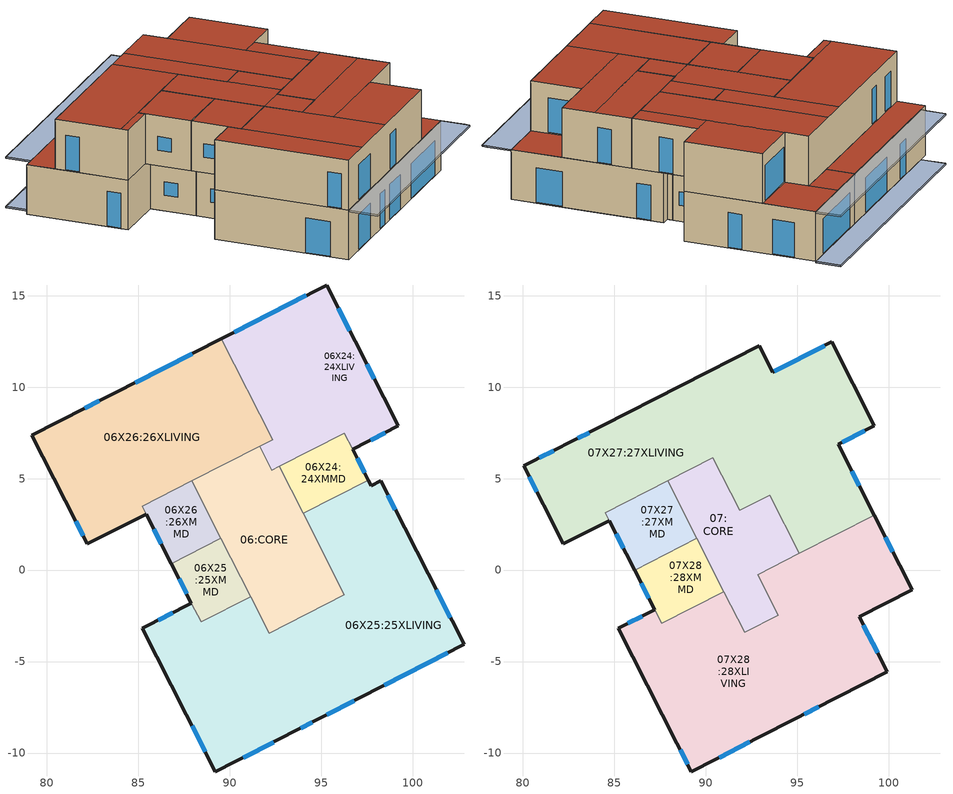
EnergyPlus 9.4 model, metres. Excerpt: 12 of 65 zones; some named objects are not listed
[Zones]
06X24:24XLIVING
 floor to 05X20:20XLIVING (_IntFloor1_Reversed_Rev): 95.59,8.79 92.33,7.13 89.52,12.64 92.78,14.31 z19.8; 96.25,7.49 92.29,5.47 91.63,6.77 95.59,8.79 z19.8; 99.21,7.88 96.7,6.6 92.78,14.31 95.29,15.58 z19.8
 wall outside (_ExtWall 201_5cm): 96.7,6.6 99.21,7.88 95.29,15.58 89.52,12.64 z19.8:23.1
 wall to 06X24:24XMMD (_IntPartition): 92.69,5.67 96.25,7.49 96.7,6.6 z19.8:23.1
 wall to 06X26:26XLIVING (_IntPartition): 89.52,12.64 92.33,7.13 91.63,6.77 z19.8:23.1
 wall to 06:CORE (_Core_401 3 cm): 91.63,6.77 92.29,5.47 92.69,5.67 z19.8:23.1
 window (_4-6-5 - 1001): 97.69,7.11 98.49,7.51 / 97.9,10.47 97.49,11.26 / 96.57,13.08 95.93,14.32 z19.85:22.15
 window (_6-12-6 SunergyClear - 1002): 94.16,15.01 90.25,13.02 z19.85:22.15
 roof outside (_Roof 564_5 cm): 89.52,12.64 90.37,10.97 92.91,12.26 92.06,13.94 z23.1; 92.06,13.94 93.64,10.83 96.87,12.47 95.29,15.58 z23.1
06X24:24XMMD
 floor to 05X20:20XMMD (_IntFloor1_Reversed_Rev): 97.56,4.91 94,3.1 92.69,5.67 96.25,7.49 z19.8
 wall outside (_ExtWall 201_5cm MMD): 97.56,4.91 96.7,6.6 z19.8:23.1
 wall to 06X25:25XLIVING (_IntPartition): 94,3.1 97.56,4.91 z19.8:23.1
 wall to 06:CORE (_Core_401 3 cm): 92.69,5.67 94,3.1 z19.8:23.1
 window (_4mm - 1003): 97.36,5.32 96.95,6.12 z20.85:21.75
06X25:25XLIVING
 floor outside (_Floor 501_3cm): 98.84,2.42 97.72,4.61 98.24,4.88 99.36,2.69 z19.8
 floor to 05X21:21XMMD (_IntFloor1_Reversed_Rev): 98.84,2.42 95.27,0.6 94,3.1 97.56,4.91 z19.8
 floor to 05X21:21XLIVING (_IntFloor1_Reversed_Rev): 100.35,0.74 96.26,-1.34 95.27,0.6 99.36,2.69 z19.8; 102.8,-4.06 97.55,-6.76 95.09,-1.94 100.35,0.74 z19.8
 floor to 05X22:22XLIVING (_IntFloor1_Reversed_Rev): 97.55,-6.76 94.6,-8.27 92.14,-3.44 95.09,-1.94 z19.8; 94.6,-8.27 91.9,-9.66 88.42,-2.83 91.13,-1.45 z19.8; 91.9,-9.66 89.21,-11.04 85.21,-3.18 87.9,-1.81 z19.8
 wall outside (_ExtWall 201_5cm): 87.9,-1.81 85.21,-3.18 89.21,-11.04 102.8,-4.06 98.24,4.88 97.72,4.61 97.56,4.91 z19.8:23.1
 wall to 06:CORE (_Core_401 3 cm): 94,3.1 96.26,-1.34 92.14,-3.44 91.13,-1.45 z19.8:23.1
 wall to 06X25:25XMMD (_IntPartition_Rev): 91.13,-1.45 88.42,-2.83 87.9,-1.81 z19.8:23.1
 window (_6-12-6 SunergyClear - 1002): 98.44,-6.3 101.91,-4.52 / 95.29,-7.92 96.8,-7.15 / 90.72,-10.26 92.41,-9.4 / 102.05,-2.6 101.28,-1.09 z19.85:22.15
 window (_4-6-5 - 1001): 93.88,-8.64 94.5,-8.32 / 86.89,-2.33 86.09,-2.73 z19.85:22.15
 window x2 (_4-6-5 - 1001): 99.05,3.3 98.64,4.1 z19.85:22.15
 window x2 (_6-12-6 SunergyClear - 1002): 87.93,-8.52 88.65,-9.94 z19.85:22.15
 roof outside (_Roof 564_5 cm): 98.38,-2.56 99.91,-5.55 102.8,-4.06 101.28,-1.08 z23.1
06X25:25XMMD
 floor to 05X22:22XMMD (_IntFloor1_Reversed_Rev): 91.13,-1.45 88.42,-2.83 86.8,0.36 89.5,1.74 z19.8
 wall outside (_ExtWall 201_5cm MMD): 86.8,0.36 87.9,-1.81 z19.8:23.1
 wall to 06X26:26XMMD (_IntPartition_Rev): 89.5,1.74 86.8,0.36 z19.8:23.1
 wall to 06:CORE (_Core_401 3 cm): 91.13,-1.45 89.5,1.74 z19.8:23.1
 window (_4mm - 1003): 87.22,-0.48 87.63,-1.28 z20.85:21.75
06X26:26XLIVING
 floor to 05X23:23XLIVING (_IntFloor1_Reversed_Rev): 85.42,3.06 82.21,1.43 81.99,1.86 85.2,3.49 z19.8; 92.33,7.13 81.99,1.86 79.18,7.38 89.52,12.64 z19.8
 wall outside (_ExtWall 201_5cm): 89.52,12.64 79.18,7.38 82.21,1.43 85.42,3.06 z19.8:23.1
 wall to 06X26:26XMMD (_IntPartition): 85.42,3.06 85.2,3.49 87.91,4.87 z19.8:23.1
 wall to 06:CORE (_Core_401 3 cm): 87.91,4.87 91.63,6.77 z19.8:23.1
 window (_4-6-5 - 1001): 82.86,9.25 82.06,8.84 z19.85:22.15
 window (_6-12-6 SunergyClear - 1002): 87.94,11.84 84.82,10.25 z19.85:22.15
 window x3 (_4-6-5 - 1001): 81.58,2.67 81.98,1.87 z19.85:22.15
 roof outside (_Roof 564_5 cm): 79.18,7.38 80.03,5.7 90.37,10.97 89.52,12.64 z23.1
06X26:26XMMD
 floor to 05X23:23XMMD (_IntFloor1_Reversed_Rev): 89.5,1.74 86.8,0.36 85.2,3.49 87.91,4.87 z19.8
 wall outside (_ExtWall 201_5cm MMD): 85.42,3.06 86.8,0.36 z19.8:23.1
 wall to 06:CORE (_Core_401 3 cm): 89.5,1.74 87.91,4.87 z19.8:23.1
 window (_4mm - 1003): 85.84,2.24 86.25,1.44 z20.85:21.75
06:CORE
 floor to 05:CORE (_IntFloor1_Reversed_Rev): 96.26,-1.34 95.87,-1.54 92.29,5.47 92.69,5.67 z19.8; 95.87,-1.54 92.14,-3.44 87.91,4.87 91.63,6.77 z19.8
07X27:27XLIVING
 floor outside (_Floor 501_3cm): 97.72,4.61 96.7,6.6 97.23,6.87 98.24,4.88 z23.1
 floor to 06X24:24XLIVING (_IntFloor1_Reversed_Rev): 95.59,8.79 94.87,8.42 93.64,10.83 94.36,11.19 z23.1; 94.87,8.42 92.33,7.13 90.37,10.97 92.91,12.26 z23.1; 96.25,7.49 92.29,5.47 91.63,6.77 95.59,8.79 z23.1; 99.21,7.88 96.7,6.6 94.36,11.19 96.87,12.47 z23.1
 floor to 06X24:24XMMD (_IntFloor1_Reversed_Rev): 97.56,4.91 94.01,3.1 92.69,5.67 96.25,7.49 z23.1
 floor to 06X26:26XLIVING (_IntFloor1_Reversed_Rev): 84.72,2.71 82.21,1.43 81.99,1.86 84.5,3.14 z23.1; 92.33,7.13 81.99,1.86 80.03,5.7 90.37,10.97 z23.1
 floor to 06:CORE (_Floor 501_3cm_Reversed_Rev): 93.49,4.1 93.1,3.89 92.29,5.47 92.69,5.67 z23.1; 93.1,3.89 91.85,3.26 90.38,6.13 91.63,6.77 z23.1
 floor to 06X25:25XLIVING (_IntFloor1_Reversed_Rev): 99.2,3 98.67,2.73 97.72,4.61 98.24,4.88 z23.1; 98.67,2.73 95.12,0.92 94.01,3.1 97.56,4.91 z23.1
 wall outside (_ExtWall 201_5cm): 99.2,3 97.23,6.87 99.21,7.88 96.87,12.47 93.64,10.83 92.91,12.26 80.03,5.7 82.21,1.43 84.72,2.71 z23.1:26.4
 wall to 07X27:27XMMD (_IntPartition): 84.72,2.71 84.5,3.14 87.91,4.87 z23.1:26.4
 wall to 07:CORE (_Core_401 3 cm): 87.91,4.87 90.38,6.13 91.85,3.26 93.5,4.1 95.12,0.92 z23.1:26.4
 wall to 07X28:28XLIVING (_IntPartition): 95.12,0.92 99.2,3 z23.1:26.4
 window (_4-6-5 - 1001): 98.38,4.61 97.97,5.41 / 97.45,6.98 98.7,7.62 / 80.34,5.09 80.75,4.29 z23.15:25.45
 window (_6-12-6 SunergyClear - 1002): 96.49,12.27 93.73,10.87 z23.15:25.45
 window x2 (_4-6-5 - 1001): 83.61,7.52 82.99,7.2 z23.15:25.45
 window x3 (_4-6-5 - 1001): 81.68,6.53 80.88,6.13 z23.15:25.45
 roof outside (_Roof 564_5 cm): 95.98,6.23 97.95,2.37 99.2,3 97.23,6.87 z26.4; 93.64,10.83 95.98,6.23 99.21,7.88 96.87,12.47 z26.4; 81.99,1.86 82.21,1.43 84.72,2.71 84.5,3.14 z26.4; 80.03,5.7 81.99,1.86 90.38,6.13 88.43,9.97 z26.4; 88.43,9.97 91.85,3.26 93.5,4.1 90.08,10.81 z26.4; 90.08,10.81 95.12,0.92 97.95,2.37 92.91,12.26 z26.4
07X27:27XMMD
 floor outside (_Floor 501_3cm): 86.1,0 84.72,2.71 85.42,3.06 86.8,0.36 z23.1
 floor to 06X26:26XLIVING (_IntFloor1_Reversed_Rev): 85.42,3.06 84.72,2.71 84.5,3.14 85.2,3.49 z23.1
 floor to 06X26:26XMMD (_IntFloor1_Reversed_Rev): 89.5,1.74 86.8,0.36 85.2,3.49 87.91,4.87 z23.1
 wall outside (_ExtWall 201_5cm MMD): 84.72,2.71 86.1,0 z23.1:26.4
 wall to 07X28:28XMMD (_IntPartition): 86.1,0 89.5,1.74 z23.1:26.4
 wall to 07:CORE (_Core_401 3 cm): 89.5,1.74 87.91,4.87 z23.1:26.4
 window (_4mm - 1003): 85.09,1.99 85.5,1.19 z24.13:25.03
 roof outside (_Roof 564_5 cm): 84.5,3.14 86.1,0 89.5,1.74 87.91,4.87 z26.4
07X28:28XLIVING
 floor to 06:CORE (_Floor 501_3cm_Reversed_Rev): 96.24,-1.3 93.96,-2.46 92.83,-0.24 95.11,0.92 z23.1; 96.26,-1.34 92.14,-3.44 92.12,-3.4 96.24,-1.3 z23.1
 floor to 06X25:25XMMD (_IntFloor1_Reversed_Rev): 91.13,-1.45 88.42,-2.83 88.28,-2.56 90.99,-1.18 z23.1
 floor to 06X25:25XLIVING (_IntFloor1_Reversed_Rev): 100.35,0.74 96.26,-1.34 95.11,0.92 99.2,3 z23.1; 99.91,-5.55 94.6,-8.27 93.07,-5.26 98.38,-2.56 z23.1; 101.28,-1.08 93.07,-5.26 92.14,-3.44 100.35,0.74 z23.1; 94.6,-8.27 91.9,-9.66 88.42,-2.83 91.13,-1.45 z23.1; 91.9,-9.66 91.2,-10.02 87.58,-2.92 88.28,-2.56 z23.1; 91.2,-10.02 89.21,-11.04 85.21,-3.18 87.2,-2.17 z23.1
 wall outside (_ExtWall 201_5cm): 87.2,-2.17 85.21,-3.18 89.21,-11.04 99.91,-5.55 98.38,-2.56 101.28,-1.08 99.2,3 z23.1:26.4
 wall to 07:CORE (_Core_401 3 cm): 95.12,0.92 92.83,-0.24 93.96,-2.46 92.12,-3.4 90.99,-1.18 z23.1:26.4
 wall to 07X28:28XMMD (_IntPartition_Rev): 90.99,-1.18 87.58,-2.92 87.2,-2.17 z23.1:26.4
 window x3 (_4-6-5 - 1001): 95.38,-7.87 96.17,-7.46 z23.15:25.45
 window (_6-12-6 SunergyClear - 1002): 90.72,-10.26 92.41,-9.4 / 99.39,-4.52 98.62,-3.01 z23.15:25.45
 window (_4-6-5 - 1001): 100.22,1 99.81,1.8 / 86.52,-2.51 85.73,-2.92 z23.15:25.45
 window x2 (_4-6-5 - 1001): 88.59,-9.81 88.99,-10.61 z23.15:25.45
 roof outside (_Roof 564_5 cm): 92.83,-0.24 93.96,-2.46 100.33,0.78 99.2,3 z26.4; 93.07,-5.27 94.6,-8.27 99.91,-5.55 98.38,-2.56 z26.4; 92.12,-3.4 93.07,-5.27 101.28,-1.08 100.33,0.78 z26.4; 87.58,-2.92 91.2,-10.02 94.6,-8.27 90.99,-1.18 z26.4; 85.21,-3.18 89.21,-11.04 91.2,-10.02 87.2,-2.17 z26.4
07:CORE
 floor to 06:CORE (_IntFloor1_Reversed_Rev): 93.96,-2.46 92.12,-3.4 90.99,-1.18 92.83,-0.24 z23.1; 95.11,0.92 93.47,0.08 91.85,3.26 93.49,4.1 z23.1; 93.47,0.08 90.99,-1.18 87.91,4.87 90.38,6.13 z23.1
 wall to 07X28:28XMMD (_Core_401 3 cm_Rev): 89.5,1.74 90.99,-1.18 z23.1:26.4
 roof outside (_Roof 564_5 cm): 91.85,3.26 93.47,0.08 95.12,0.92 93.5,4.1 z26.4; 90.99,-1.18 92.12,-3.4 93.96,-2.46 92.83,-0.24 z26.4; 87.91,4.87 90.99,-1.18 93.47,0.08 90.38,6.13 z26.4
07X28:28XMMD
 floor outside (_Floor 501_3cm): 87.2,-2.17 86.1,0 86.8,0.36 87.9,-1.81 z23.1
 floor to 06X25:25XMMD (_IntFloor1_Reversed_Rev): 90.99,-1.18 88.28,-2.56 86.8,0.36 89.5,1.74 z23.1
 floor to 06X25:25XLIVING (_IntFloor1_Reversed_Rev): 88.28,-2.56 87.58,-2.92 87.2,-2.17 87.9,-1.81 z23.1
 wall outside (_ExtWall 201_5cm MMD): 86.1,0 87.2,-2.17 z23.1:26.4
 window (_4mm - 1003): 86.47,-0.73 86.88,-1.53 z24.13:25.03
 roof outside (_Roof 564_5 cm): 86.1,0 87.58,-2.92 90.99,-1.18 89.5,1.74 z26.4
shading: 95.29,15.58 94.54,17.06 / 94.54,17.06 79.05,9.17 / 79.05,9.17 79.8,7.69 / 79.8,7.69 95.29,15.58 z19.7:19.8; 102.8,-4.06 89.21,-11.04 / 89.21,-11.04 90.07,-12.72 / 95.29,15.58 94.54,17.06 / 94.54,17.06 79.05,9.17 / 79.05,9.17 79.8,7.69 / 79.8,7.69 95.29,15.58 z23:23.1; 79.8,7.69 79.05,9.17 94.54,17.06 95.29,15.58 z19.7; 79.05,9.17 79.8,7.69 95.29,15.58 94.54,17.06 z19.8; 89.21,-11.04 90.07,-12.72 103.68,-5.79 102.8,-4.06 z23.1; 90.07,-12.72,23 103.65,-5.8,23 103.68,-5.79,23.1 90.07,-12.72,23.1; 103.65,-5.8,23 103.51,-5.54,23 103.54,-5.52,23.1 103.68,-5.79,23.1; 103.51,-5.54,23 102.79,-4.12,23 102.82,-4.1,23.1 103.54,-5.52,23.1; 89.21,-11.04 102.8,-4.06 102.82,-4.1 z23; 90.07,-12.72 89.21,-11.04 102.79,-4.12 103.65,-5.8 z23; 79.8,7.69 79.05,9.17 94.54,17.06 95.29,15.58 z23; 79.05,9.17 79.8,7.69 95.29,15.58 94.54,17.06 z23.1
[Building]
Hakneset Hagdola 13: North Axis=0; Terrain=City; Loads Convergence Tolerance Value=0.04; Temperature Convergence Tolerance Value=0.4; Solar Distribution=FullExterior; Maximum Number of Warmup Days=25; Minimum Number of Warmup Days=6
[Site:Location]
Tel aviv (01-01:31-12)  (01-01:31-12): Latitude=32; Longitude=34.9; Time Zone=2; Elevation=49
[Site:GroundTemperature:BuildingSurface]
18, 18, 18, 18, 18, 18, 18, 18, 18, 18, 18, 18
[Site:GroundTemperature:FCfactorMethod]
January Ground Temperature=14.56; February Ground Temperature=15.21; March Ground Temperature=16.32; April Ground Temperature=21.47; May Ground Temperature=26.48; June Ground Temperature=30.09; July Ground Temperature=32.2; August Ground Temperature=33.24; September Ground Temperature=31.42; October Ground Temperature=27.68; November Ground Temperature=21.81; December Ground Temperature=17.94
[Site:GroundTemperature:Shallow]
18, 18, 18, 18, 18, 18, 18, 18, 18, 18, 18, 18
[Site:GroundTemperature:Deep]
18, 18, 18, 18, 18, 18, 18, 18, 18, 18, 18, 18
[Site:GroundReflectance]
0.2, 0.2, 0.2, 0.2, 0.2, 0.2, 0.2, 0.2, 0.2, 0.2, 0.2, 0.2
[Site:GroundReflectance:SnowModifier]
2, 2
[Material] Thermal Absorptance=0.9; Solar Absorptance=0.4; Visible Absorptance=0.4
Name | Roughness | Thickness | Conductivity | Density | Specific Heat
_1045_Cemented Plaster_2.2_.02 | Rough | 0.02 | 1 | 1800 | 1000
_1045_RegularConcrete_1.1.1_.2 | MediumRough | 0.2 | 2 | 2400 | 1000
_1045 Expanded Polystyrene EPS 30_14.1_.03 | Rough | 0.03 | 0.034 | 30 | 1450
_1045 Sand and gravel_10.1_.06 | Rough | 0.06 | 2 | 1950 | 1045
_1045 Ceramic porcelain_12.1_.01 | Smooth | 0.01 | 1.3 | 2300 | 840
_1045 Ceramic porcelain_12.1_.02 | Smooth | 0.02 | 1.3 | 2300 | 840
_1045 Sand and gravel_10.1_.08 | Rough | 0.08 | 2 | 1950 | 1045
0_Palziv_.006 | Rough | 0.006 | 0.04 | 40 | 1000
_1045_IntTiah_Cement Lime Plaster_2.1_.02 | Smooth | 0.02 | 0.8 | 1600 | 1000
_1045_IntTiah_Cement Lime Plaster_2.1_.015 | Smooth | 0.015 | 0.8 | 1600 | 1000
_1045 Light Concrete Cement Regular Aggregates 2000_1.2.2.1_.1 | MediumRough | 0.1 | 1.3 | 2000 | 1000
_1045 Cellular Glass 24_14.10_.05 | Rough | 0.05 | 0.034 | 100 | 1030
_1045 Gypsum Board_3.3_.0125 | Smooth | 0.0125 | 0.25 | 800 | 1000
_1045 Thermal Plaster 200_.03 | Smooth | 0.03 | 0.072 | 200 | 800
_1045_RegularConcrete_1.1.1_.3 | MediumRough | 0.3 | 2 | 2400 | 1000
_1045 Asphalt_4.1_.005 | Rough | 0.005 | 0.7 | 2100 | 1000
_1045 Light Concrete Coarse Aggregate NonQuartsSand 1200_1.2.1_.05 | MediumRough | 0.05 | 0.62 | 1200 | 1000
_1045 Expanded Polystyrene EPS 30_14.1_.05 | Rough | 0.05 | 0.034 | 30 | 1450
[WindowMaterial:SimpleGlazingSystem]
Name | UFactor | Solar Heat Gain Coefficient | Visible Transmittance
Simple _4-6-5 - 1001 | 3.042 | 0.763 | 0.81
Simple _6-12-6 SunergyClear - 1002 | 2.2 | 0.53 | 0.63
Simple _4mm - 1003 | 5.871 | 0.847 | 0.892
[WindowMaterial:Shade]
30001: Solar Transmittance=0.15; Solar Reflectance=0.6; Visible Transmittance=0.15; Visible Reflectance=0.6; Infrared Hemispherical Emissivity=0.9; Infrared Transmittance=0.05; Thickness=0.001; Conductivity=160; Shade to Glass Distance=0.05; Top Opening Multiplier=0; Bottom Opening Multiplier=0; LeftSide Opening Multiplier=0; RightSide Opening Multiplier=0; Airflow Permeability=0
[WindowMaterial:Blind]
30005: Slat Orientation=Vertical; Slat Width=0.025; Slat Separation=0.05; Slat Thickness=0.001; Slat Angle=0; Slat Conductivity=0.1; Slat Beam Solar Transmittance=0; Front Side Slat Beam Solar Reflectance=0.2; Back Side Slat Beam Solar Reflectance=0.2; Slat Diffuse Solar Transmittance=0; Front Side Slat Diffuse Solar Reflectance=0.2; Back Side Slat Diffuse Solar Reflectance=0.2; Slat Beam Visible Transmittance=0; Front Side Slat Beam Visible Reflectance=0.2; Back Side Slat Beam Visible Reflectance=0.2; Slat Diffuse Visible Transmittance=0; Front Side Slat Diffuse Visible Reflectance=0.2; Back Side Slat Diffuse Visible Reflectance=0.2; Slat Infrared Hemispherical Transmittance=0; Front Side Slat Infrared Hemispherical Emissivity=0.9; Back Side Slat Infrared Hemispherical Emissivity=0.9; Blind to Glass Distance=0.05; Blind Top Opening Multiplier=0.5; Blind Bottom Opening Multiplier=0.5; Blind Left Side Opening Multiplier=0.5; Blind Right Side Opening Multiplier=0.5; Minimum Slat Angle=0; Maximum Slat Angle=180
[Construction]
_Floor 501_3cm; _Floor 501_3cm_Reversed_Rev: _1045_Cemented Plaster_2.2_.02, _1045_RegularConcrete_1.1.1_.2, _1045 Expanded Polystyrene EPS 30_14.1_.03, _1045 Sand and gravel_10.1_.06, _1045_Cemented Plaster_2.2_.02, _1045 Ceramic porcelain_12.1_.01
_IntFloor1_Reversed_Rev: _1045_IntTiah_Cement Lime Plaster_2.1_.02, _1045_RegularConcrete_1.1.1_.2, 0_Palziv_.006, _1045 Sand and gravel_10.1_.08, _1045_Cemented Plaster_2.2_.02, _1045 Ceramic porcelain_12.1_.02
_IntPartition; _IntPartition_Rev: _1045_IntTiah_Cement Lime Plaster_2.1_.015, _1045 Light Concrete Cement Regular Aggregates 2000_1.2.2.1_.1, _1045_IntTiah_Cement Lime Plaster_2.1_.015
_ExtWall 201_5cm: _1045_Cemented Plaster_2.2_.02, _1045_RegularConcrete_1.1.1_.2, _1045 Cellular Glass 24_14.10_.05, _1045 Gypsum Board_3.3_.0125
_Core_401 3 cm: _1045_RegularConcrete_1.1.1_.2, _1045 Thermal Plaster 200_.03
_Core_401 3 cm_Rev: _1045 Thermal Plaster 200_.03, _1045_RegularConcrete_1.1.1_.2
_ExtWall 201_5cm MMD: _1045_Cemented Plaster_2.2_.02, _1045_RegularConcrete_1.1.1_.3, _1045 Cellular Glass 24_14.10_.05, _1045 Gypsum Board_3.3_.0125
_Roof 564_5 cm: _1045 Asphalt_4.1_.005, _1045 Light Concrete Coarse Aggregate NonQuartsSand 1200_1.2.1_.05, _1045 Expanded Polystyrene EPS 30_14.1_.05, _1045_RegularConcrete_1.1.1_.2, _1045_IntTiah_Cement Lime Plaster_2.1_.015
_4-6-5 - 1001: Simple _4-6-5 - 1001
_4-6-5 - 2001: 30001, Simple _4-6-5 - 1001
_6-12-6 SunergyClear - 1002: Simple _6-12-6 SunergyClear - 1002
_6-12-6 SunergyClear - 2002: 30005, Simple _6-12-6 SunergyClear - 1002
_4mm - 1003: Simple _4mm - 1003
[Zone] Type=1; Multiplier=1; Zone Inside Convection Algorithm=TARP
Name | Volume | Floor Area | Part of Total Floor Area
06X24:24XLIVING | 176.5738 | 53.5072 | Yes
06X24:24XMMD | 38.1329 | 11.5554 | Yes
06X26:26XLIVING | 242.8779 | 73.5994 | Yes
06X26:26XMMD | 35.2885 | 10.6935 | Yes
06:CORE | 140.3146 | 42.5196 | No
06X25:25XMMD | 35.9024 | 10.8795 | Yes
06X25:25XLIVING | 403.7997 | 122.3636 | Yes
07X27:27XLIVING | 382.885 | 116.0258 | Yes
07X27:27XMMD | 44.3545 | 13.4407 | Yes
07:CORE | 101.1016 | 30.6368 | No
07X28:28XMMD | 41.3201 | 12.5213 | Yes
07X28:28XLIVING | 354.0355 | 107.2835 | Yes
[WindowShadingControl] Glare Control Is Active=No; Type of Slat Angle Control for Blinds=FixedSlatAngle; Setpoint 2=0; Multiple Surface Control Type=Group
Name | Zone | Shading Type | Construction with Shading | Shading Control Type | Schedule | Shading Control Is Scheduled | Fenestration Surface 1 | Fenestration Surface 2 | Fenestration Surface 3 | Fenestration Surface 4 | Fenestration Surface 5
231001 | 06X24:24XLIVING | ExteriorShade | _4-6-5 - 2001 | OnIfScheduleAllows | 0_(2017) Residential Exterior Shading Schedule - Zone A-B | Yes | 06X24:24XLIVING_Wall_4_0_0_0_0_0_Win | 06X24:24XLIVING_Wall_5_0_0_0_0_1_Win | 06X24:24XLIVING_Wall_5_0_0_1_0_0_Win
241001 | 06X26:26XLIVING | ExteriorShade | _4-6-5 - 2001 | OnIfScheduleAllows | 0_(2017) Residential Exterior Shading Schedule - Zone A-B | Yes | 06X26:26XLIVING_Wall_5_0_0_0_0_1_Win | 06X26:26XLIVING_Wall_6_0_0_0_0_2_Win
251001 | 06X25:25XLIVING | ExteriorShade | _4-6-5 - 2001 | OnIfScheduleAllows | 0_(2017) Residential Exterior Shading Schedule - Zone A-B | Yes | 06X25:25XLIVING_Wall_2_0_0_2_0_1_Win | 06X25:25XLIVING_Wall_3_0_0_0_0_2_Win | 06X25:25XLIVING_Wall_12_0_0_0_0_0_Win
261001 | 07X27:27XLIVING | ExteriorShade | _4-6-5 - 2001 | OnIfScheduleAllows | 0_(2017) Residential Exterior Shading Schedule - Zone A-B | Yes | 07X27:27XLIVING_Wall_8_0_0_0_0_0_Win | 07X27:27XLIVING_Wall_9_0_0_0_0_0_Win | 07X27:27XLIVING_Wall_13_0_0_0_0_4_Win | 07X27:27XLIVING_Wall_13_0_0_2_0_2_Win | 07X27:27XLIVING_Wall_14_0_0_0_0_0_Win
271001 | 07X28:28XLIVING | ExteriorShade | _4-6-5 - 2001 | OnIfScheduleAllows | 0_(2017) Residential Exterior Shading Schedule - Zone A-B | Yes | 07X28:28XLIVING_Wall_2_0_0_0_0_3_Win | 07X28:28XLIVING_Wall_5_0_0_0_0_0_Win | 07X28:28XLIVING_Wall_12_0_0_0_0_0_Win | 07X28:28XLIVING_Wall_13_0_0_0_0_1_Win
231002 | 06X24:24XLIVING | ExteriorBlind | _6-12-6 SunergyClear - 2002 | AlwaysOn |  | No | 06X24:24XLIVING_Wall_6_0_0_0_0_0_Win
241002 | 06X26:26XLIVING | ExteriorBlind | _6-12-6 SunergyClear - 2002 | AlwaysOn |  | No | 06X26:26XLIVING_Wall_5_0_0_1_0_0_Win
251002 | 06X25:25XLIVING | ExteriorBlind | _6-12-6 SunergyClear - 2002 | AlwaysOn |  | No | 06X25:25XLIVING_Wall_2_0_0_0_0_3_Win | 06X25:25XLIVING_Wall_2_0_0_1_0_2_Win | 06X25:25XLIVING_Wall_2_0_0_3_0_0_Win | 06X25:25XLIVING_Wall_3_0_0_2_0_0_Win | 06X25:25XLIVING_Wall_13_0_0_0_0_1_Win
261002 | 07X27:27XLIVING | ExteriorBlind | _6-12-6 SunergyClear - 2002 | AlwaysOn |  | No | 07X27:27XLIVING_Wall_11_0_0_0_0_0_Win
271002 | 07X28:28XLIVING | ExteriorBlind | _6-12-6 SunergyClear - 2002 | AlwaysOn |  | No | 07X28:28XLIVING_Wall_2_0_0_3_0_0_Win | 07X28:28XLIVING_Wall_3_0_0_0_0_0_Win
[PEOPLE] Number of People Schedule=0_Baseline Residential Occupancy Schedule; Number of People Calculation Method=People/Area; Fraction Radiant=0.3; Sensible Heat Fraction=AutoCalculate; Carbon Dioxide Generation Rate=3.82e-08; Enable ASHRAE 55 Comfort Warnings=No; Mean Radiant Temperature Calculation Type=ZoneAveraged; Work Efficiency Schedule=Work efficiency; Clothing Insulation Calculation Method=ClothingInsulationSchedule; Air Velocity Schedule=Default Air Velocity for Comfort Calculations
Name | Zone or ZoneList | People per Zone Floor Area | Activity Level Schedule | Clothing Insulation Schedule
People 06X24:24XLIVING | 06X24:24XLIVING | 0.04 | Activity Schedule 17293 | Clothing Schedule 17293
People 06X24:24XMMD | 06X24:24XMMD | 0.04 | Activity Schedule 17305 | Clothing Schedule 17305
People 06X26:26XLIVING | 06X26:26XLIVING | 0.04 | Activity Schedule 17328 | Clothing Schedule 17328
People 06X26:26XMMD | 06X26:26XMMD | 0.04 | Activity Schedule 17338 | Clothing Schedule 17338
People 06X25:25XMMD | 06X25:25XMMD | 0.06 | Activity Schedule 17385 | Clothing Schedule 17385
People 06X25:25XLIVING | 06X25:25XLIVING | 0.06 | Activity Schedule 17393 | Clothing Schedule 17393
People 07X27:27XLIVING | 07X27:27XLIVING | 0.06 | Activity Schedule 17431 | Clothing Schedule 17431
People 07X27:27XMMD | 07X27:27XMMD | 0.06 | Activity Schedule 17449 | Clothing Schedule 17449
People 07X28:28XMMD | 07X28:28XMMD | 0.06 | Activity Schedule 17500 | Clothing Schedule 17500
People 07X28:28XLIVING | 07X28:28XLIVING | 0.06 | Activity Schedule 17508 | Clothing Schedule 17508
[Lights] Schedule=0_Baseline Residential Lighting Schedule; Design Level Calculation Method=Watts/Area; Watts per Zone Floor Area=5; Return Air Fraction=0; Fraction Radiant=0.72; Fraction Visible=0.18; Fraction Replaceable=1
Name | Zone or ZoneList | EndUse Subcategory
06X24:24XLIVING General lighting | 06X24:24XLIVING | ELECTRIC EQUIPMENT#06X24:24XLIVING#GeneralLights
06X24:24XMMD General lighting | 06X24:24XMMD | ELECTRIC EQUIPMENT#06X24:24XMMD#GeneralLights
06X26:26XLIVING General lighting | 06X26:26XLIVING | ELECTRIC EQUIPMENT#06X26:26XLIVING#GeneralLights
06X26:26XMMD General lighting | 06X26:26XMMD | ELECTRIC EQUIPMENT#06X26:26XMMD#GeneralLights
06X25:25XMMD General lighting | 06X25:25XMMD | ELECTRIC EQUIPMENT#06X25:25XMMD#GeneralLights
06X25:25XLIVING General lighting | 06X25:25XLIVING | ELECTRIC EQUIPMENT#06X25:25XLIVING#GeneralLights
07X27:27XLIVING General lighting | 07X27:27XLIVING | ELECTRIC EQUIPMENT#07X27:27XLIVING#GeneralLights
07X27:27XMMD General lighting | 07X27:27XMMD | ELECTRIC EQUIPMENT#07X27:27XMMD#GeneralLights
07X28:28XMMD General lighting | 07X28:28XMMD | ELECTRIC EQUIPMENT#07X28:28XMMD#GeneralLights
07X28:28XLIVING General lighting | 07X28:28XLIVING | ELECTRIC EQUIPMENT#07X28:28XLIVING#GeneralLights
[OtherEquipment] Fuel Type=Electricity; Design Level Calculation Method=Watts/Area; Fraction Latent=0; Fraction Radiant=0.2; Fraction Lost=0; Carbon Dioxide Generation Rate=0; EndUse Subcategory=General
Name | Zone or ZoneList | Schedule | Power per Zone Floor Area
06X24:24XLIVING Miscellaneous gain | 06X24:24XLIVING | 0_(2017) Baseline Residential Non Fixed Equipment Schedule | 8
06X24:24XLIVING Equipment gain | 06X24:24XLIVING | 0_(2017) Baseline Residential Equipment Schedule | 1
06X24:24XMMD Miscellaneous gain | 06X24:24XMMD | 0_(2017) Baseline Residential Non Fixed Equipment Schedule | 8
06X24:24XMMD Equipment gain | 06X24:24XMMD | 0_(2017) Baseline Residential Equipment Schedule | 1
06X26:26XLIVING Miscellaneous gain | 06X26:26XLIVING | 0_(2017) Baseline Residential Non Fixed Equipment Schedule | 8
06X26:26XLIVING Equipment gain | 06X26:26XLIVING | 0_(2017) Baseline Residential Equipment Schedule | 1
06X26:26XMMD Miscellaneous gain | 06X26:26XMMD | 0_(2017) Baseline Residential Non Fixed Equipment Schedule | 8
06X26:26XMMD Equipment gain | 06X26:26XMMD | 0_(2017) Baseline Residential Equipment Schedule | 1
06X25:25XMMD Miscellaneous gain | 06X25:25XMMD | 0_(2017) Baseline Residential Non Fixed Equipment Schedule | 8
06X25:25XMMD Equipment gain | 06X25:25XMMD | 0_(2017) Baseline Residential Equipment Schedule | 1
06X25:25XLIVING Miscellaneous gain | 06X25:25XLIVING | 0_(2017) Baseline Residential Non Fixed Equipment Schedule | 8
06X25:25XLIVING Equipment gain | 06X25:25XLIVING | 0_(2017) Baseline Residential Equipment Schedule | 1
07X27:27XLIVING Miscellaneous gain | 07X27:27XLIVING | 0_(2017) Baseline Residential Non Fixed Equipment Schedule | 8
07X27:27XLIVING Equipment gain | 07X27:27XLIVING | 0_(2017) Baseline Residential Equipment Schedule | 1
07X27:27XMMD Miscellaneous gain | 07X27:27XMMD | 0_(2017) Baseline Residential Non Fixed Equipment Schedule | 8
07X27:27XMMD Equipment gain | 07X27:27XMMD | 0_(2017) Baseline Residential Equipment Schedule | 1
07X28:28XMMD Miscellaneous gain | 07X28:28XMMD | 0_(2017) Baseline Residential Non Fixed Equipment Schedule | 8
07X28:28XMMD Equipment gain | 07X28:28XMMD | 0_(2017) Baseline Residential Equipment Schedule | 1
07X28:28XLIVING Miscellaneous gain | 07X28:28XLIVING | 0_(2017) Baseline Residential Non Fixed Equipment Schedule | 8
07X28:28XLIVING Equipment gain | 07X28:28XLIVING | 0_(2017) Baseline Residential Equipment Schedule | 1
[ZoneInfiltration:DesignFlowRate] Schedule=On 24/7; Design Flow Rate Calculation Method=Flow/zone; Constant Term Coefficient=1; Temperature Term Coefficient=0; Velocity Term Coefficient=0; Velocity Squared Term Coefficient=0
Name | Zone or ZoneList | Design Flow Rate
06X24:24XLIVING Infiltration | 06X24:24XLIVING | 0.034334
06X24:24XMMD Infiltration | 06X24:24XMMD | 0.007415
06X26:26XLIVING Infiltration | 06X26:26XLIVING | 0.047226
06X26:26XMMD Infiltration | 06X26:26XMMD | 0.006862
06:CORE Infiltration | 06:CORE | 0.027283
06X25:25XMMD Infiltration | 06X25:25XMMD | 0.006981
06X25:25XLIVING Infiltration | 06X25:25XLIVING | 0.078517
07X27:27XLIVING Infiltration | 07X27:27XLIVING | 0.07445
07X27:27XMMD Infiltration | 07X27:27XMMD | 0.008624
07:CORE Infiltration | 07:CORE | 0.019659
07X28:28XMMD Infiltration | 07X28:28XMMD | 0.008034
07X28:28XLIVING Infiltration | 07X28:28XLIVING | 0.06884
[ZoneVentilation:DesignFlowRate] Schedule=0_(2023) Residential Natural ventilation Schedule - Zones  A/B; Design Flow Rate Calculation Method=Flow/zone; Ventilation Type=NATURAL; Fan Pressure Rise=0; Fan Total Efficiency=1; Constant Term Coefficient=1; Temperature Term Coefficient=0; Velocity Term Coefficient=0; Velocity Squared Term Coefficient=0; Minimum Indoor Temperature=-100; Maximum Indoor Temperature=100; Delta Temperature=2; Minimum Outdoor Temperature=-100; Maximum Outdoor Temperature=100; Maximum Wind Speed=40
Name | Zone or ZoneList | Design Flow Rate
06X24:24XLIVING Nat Vent | 06X24:24XLIVING | 0.049048
06X24:24XMMD Nat Vent | 06X24:24XMMD | 0.010592
06X26:26XLIVING Nat Vent | 06X26:26XLIVING | 0.067466
06X26:26XMMD Nat Vent | 06X26:26XMMD | 0.009802
06X25:25XMMD Nat Vent | 06X25:25XMMD | 0.009973
06X25:25XLIVING Nat Vent | 06X25:25XLIVING | 0.112167
07X27:27XLIVING Nat Vent | 07X27:27XLIVING | 0.106357
07X27:27XMMD Nat Vent | 07X27:27XMMD | 0.012321
07X28:28XMMD Nat Vent | 07X28:28XMMD | 0.011478
07X28:28XLIVING Nat Vent | 07X28:28XLIVING | 0.098343
[ZoneControl:Thermostat] Control Type Schedule=Zone Control Type Sched
Name | Zone or ZoneList | Control 1
06X24:24XLIVING Thermostat | 06X24:24XLIVING | Dual Setpoint - Zone 06X24:24XLIVING
06X24:24XMMD Thermostat | 06X24:24XMMD | Dual Setpoint - Zone 06X24:24XMMD
06X26:26XLIVING Thermostat | 06X26:26XLIVING | Dual Setpoint - Zone 06X26:26XLIVING
06X26:26XMMD Thermostat | 06X26:26XMMD | Dual Setpoint - Zone 06X26:26XMMD
06X25:25XMMD Thermostat | 06X25:25XMMD | Dual Setpoint - Zone 06X25:25XMMD
06X25:25XLIVING Thermostat | 06X25:25XLIVING | Dual Setpoint - Zone 06X25:25XLIVING
07X27:27XLIVING Thermostat | 07X27:27XLIVING | Dual Setpoint - Zone 07X27:27XLIVING
07X27:27XMMD Thermostat | 07X27:27XMMD | Dual Setpoint - Zone 07X27:27XMMD
07X28:28XMMD Thermostat | 07X28:28XMMD | Dual Setpoint - Zone 07X28:28XMMD
07X28:28XLIVING Thermostat | 07X28:28XLIVING | Dual Setpoint - Zone 07X28:28XLIVING
[ThermostatSetpoint:DualSetpoint]
Name | Heating Setpoint Temperature Schedule | Cooling Setpoint Temperature Schedule
Dual Setpoint - Zone 06X24:24XLIVING | 06X24:24XLIVING Heating Setpoint Schedule | 06X24:24XLIVING Cooling SP Sch
Dual Setpoint - Zone 06X24:24XMMD | 06X24:24XMMD Heating Setpoint Schedule | 06X24:24XMMD Cooling SP Sch
Dual Setpoint - Zone 06X26:26XLIVING | 06X26:26XLIVING Heating Setpoint Schedule | 06X26:26XLIVING Cooling SP Sch
Dual Setpoint - Zone 06X26:26XMMD | 06X26:26XMMD Heating Setpoint Schedule | 06X26:26XMMD Cooling SP Sch
Dual Setpoint - Zone 06X25:25XMMD | 06X25:25XMMD Heating Setpoint Schedule | 06X25:25XMMD Cooling SP Sch
Dual Setpoint - Zone 06X25:25XLIVING | 06X25:25XLIVING Heating Setpoint Schedule | 06X25:25XLIVING Cooling SP Sch
Dual Setpoint - Zone 07X27:27XLIVING | 07X27:27XLIVING Heating Setpoint Schedule | 07X27:27XLIVING Cooling SP Sch
Dual Setpoint - Zone 07X27:27XMMD | 07X27:27XMMD Heating Setpoint Schedule | 07X27:27XMMD Cooling SP Sch
Dual Setpoint - Zone 07X28:28XMMD | 07X28:28XMMD Heating Setpoint Schedule | 07X28:28XMMD Cooling SP Sch
Dual Setpoint - Zone 07X28:28XLIVING | 07X28:28XLIVING Heating Setpoint Schedule | 07X28:28XLIVING Cooling SP Sch
[Zone equipment]
06X24:24XLIVING: 06X24:24XLIVING Ideal Loads Air
06X24:24XMMD: 06X24:24XMMD Ideal Loads Air
06X26:26XLIVING: 06X26:26XLIVING Ideal Loads Air
06X26:26XMMD: 06X26:26XMMD Ideal Loads Air
06X25:25XMMD: 06X25:25XMMD Ideal Loads Air
06X25:25XLIVING: 06X25:25XLIVING Ideal Loads Air
07X27:27XLIVING: 07X27:27XLIVING Ideal Loads Air
07X27:27XMMD: 07X27:27XMMD Ideal Loads Air
07X28:28XMMD: 07X28:28XMMD Ideal Loads Air
07X28:28XLIVING: 07X28:28XLIVING Ideal Loads Air
[Schedule:Day:Hourly]
Summer Control Type Day Sch; Winter Control Type Day Sch: 4, 4, 4, 4, 4, 4, 4, 4, 4, 4, 4, 4, 4, 4, 4, 4, 4, 4, 4, 4, 4, 4, 4, 4
[Schedule:Week:Daily]
Summer Control Type Week Sch: Summer Control Type Day Sch, Summer Control Type Day Sch, Summer Control Type Day Sch, Summer Control Type Day Sch, Summer Control Type Day Sch, Summer Control Type Day Sch, Summer Control Type Day Sch, Summer Control Type Day Sch, Summer Control Type Day Sch, Summer Control Type Day Sch, Summer Control Type Day Sch, Summer Control Type Day Sch
Winter Control Type Week Sch: Winter Control Type Day Sch, Winter Control Type Day Sch, Winter Control Type Day Sch, Winter Control Type Day Sch, Winter Control Type Day Sch, Winter Control Type Day Sch, Winter Control Type Day Sch, Winter Control Type Day Sch, Winter Control Type Day Sch, Winter Control Type Day Sch, Winter Control Type Day Sch, Winter Control Type Day Sch
[Schedule:Year]
Zone Control Type Sched: Winter Control Type Week Sch, 1, 1, 3, 31, Summer Control Type Week Sch, 4, 1, 9, 30, Winter Control Type Week Sch, 10, 1, 12, 31
[Schedule:Compact]
On; On 24/7: Through: 12/31, For: AllDays, Until: 24:00, 1
Work efficiency: Through: 12/31, For: AllDays, Until: 24:00, 0
Default Air Velocity for Comfort Calculations: Through: 12/31, For: AllDays, Until: 24:00, 0.137
0_Baseline Residential Lighting Schedule: Through: 31 Dec, For: AllDays, Until: 17:00, 0, Until: 24:00, 1
0_Baseline Residential Occupancy Schedule: Through: 31 Dec, For: Alldays, Until: 08:00, 0.64, Until: 16:00, 0, Until: 24:00, 1
0_(2017) Baseline Residential Equipment Schedule: Through: 31 Dec, For: AllDays, Until: 24:00, 1
0_(2017) Baseline Residential Non Fixed Equipment Schedule: Through: 31 Dec, For: AllDays, Until: 16:00, 0, Until: 24:00, 1
0_(2023) Residential Natural ventilation Schedule - Zones  A/B: Through: 31 March, For: AllDays, Until: 24:00, 0, Through: 30 November, For: AllDays, Until: 07:00, 1, Until: 20:00, 0, Until: 24:00, 1, Through: 31 December, For: AllDays, Until: 24:00, 0
0_(2017) Residential Exterior Shading Schedule - Zone A-B: Through: 31 Mar, For: Alldays, Until: 07:00, 1, Until: 17:00, 0, Until: 24:00, 1, Through: 30 Nov, For: Alldays, Until: 08:30, 0, Until: 15:30, 1, Until: 24:00, 0, Through: 31 Dec, For: Alldays, Until: 07:00, 1, Until: 17:00, 0, Until: 24:00, 1
Activity Schedule 17293; Activity Schedule 17305; Activity Schedule 17328; Activity Schedule 17338; Activity Schedule 17385; Activity Schedule 17393; Activity Schedule 17431; Activity Schedule 17449; Activity Schedule 17500; Activity Schedule 17508: Through: 12/31, For: AllDays, Until: 24:00, 125
Clothing Schedule 17293; Clothing Schedule 17305; Clothing Schedule 17328; Clothing Schedule 17338; Clothing Schedule 17385; Clothing Schedule 17393; Clothing Schedule 17431; Clothing Schedule 17449; Clothing Schedule 17500; Clothing Schedule 17508: Through: 4/1, For: AllDays, Until: 24:00, 1, Through: 9/30, For: AllDays, Until: 24:00, .5, Through: 12/31, For: AllDays, Until: 24:00, 1
06X24:24XLIVING Heating Setpoint Schedule; 06X24:24XMMD Heating Setpoint Schedule; 06X26:26XLIVING Heating Setpoint Schedule; 06X26:26XMMD Heating Setpoint Schedule; 06X25:25XMMD Heating Setpoint Schedule; 06X25:25XLIVING Heating Setpoint Schedule; 07X27:27XLIVING Heating Setpoint Schedule; 07X27:27XMMD Heating Setpoint Schedule; 07X28:28XMMD Heating Setpoint Schedule; 07X28:28XLIVING Heating Setpoint Schedule: Through: 31 March, For: AllDays, Until: 24:00, 20, Through: 30 November, For: AllDays, Until: 24:00, -50, Through: 31 December, For: AllDays, Until: 24:00, 20
06X24:24XLIVING Cooling SP Sch; 06X24:24XMMD Cooling SP Sch; 06X26:26XLIVING Cooling SP Sch; 06X26:26XMMD Cooling SP Sch; 06X25:25XMMD Cooling SP Sch; 06X25:25XLIVING Cooling SP Sch; 07X27:27XLIVING Cooling SP Sch; 07X27:27XMMD Cooling SP Sch; 07X28:28XMMD Cooling SP Sch; 07X28:28XLIVING Cooling SP Sch: Through: 31 March, For: AllDays, Until: 24:00, 100, Through: 30 November, For: AllDays, Until: 24:00, 24, Through: 31 December, For: AllDays, Until: 24:00, 100
